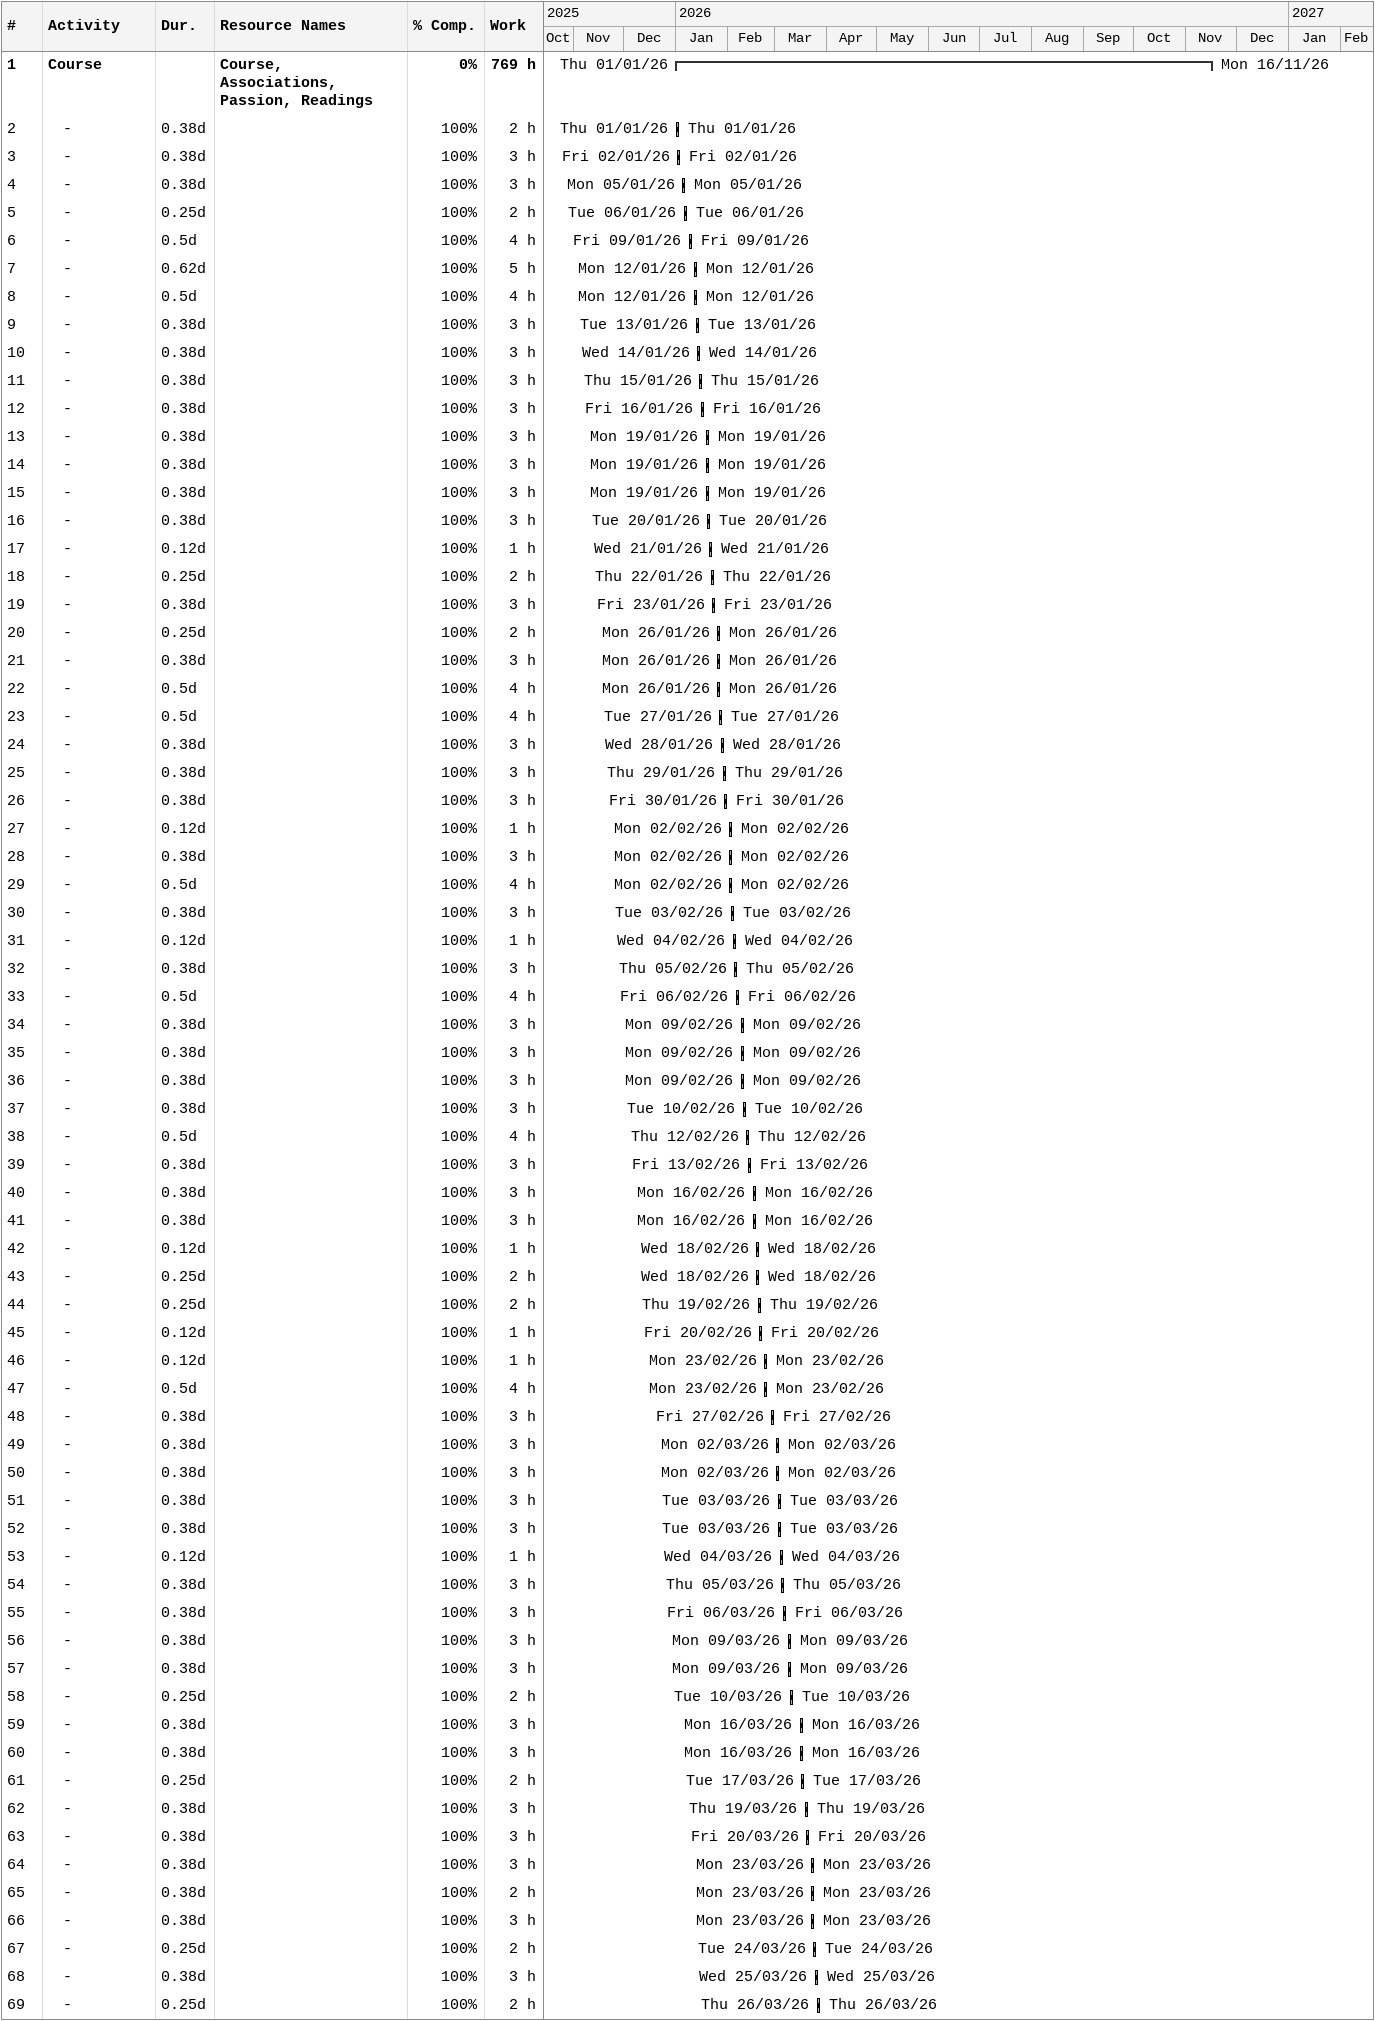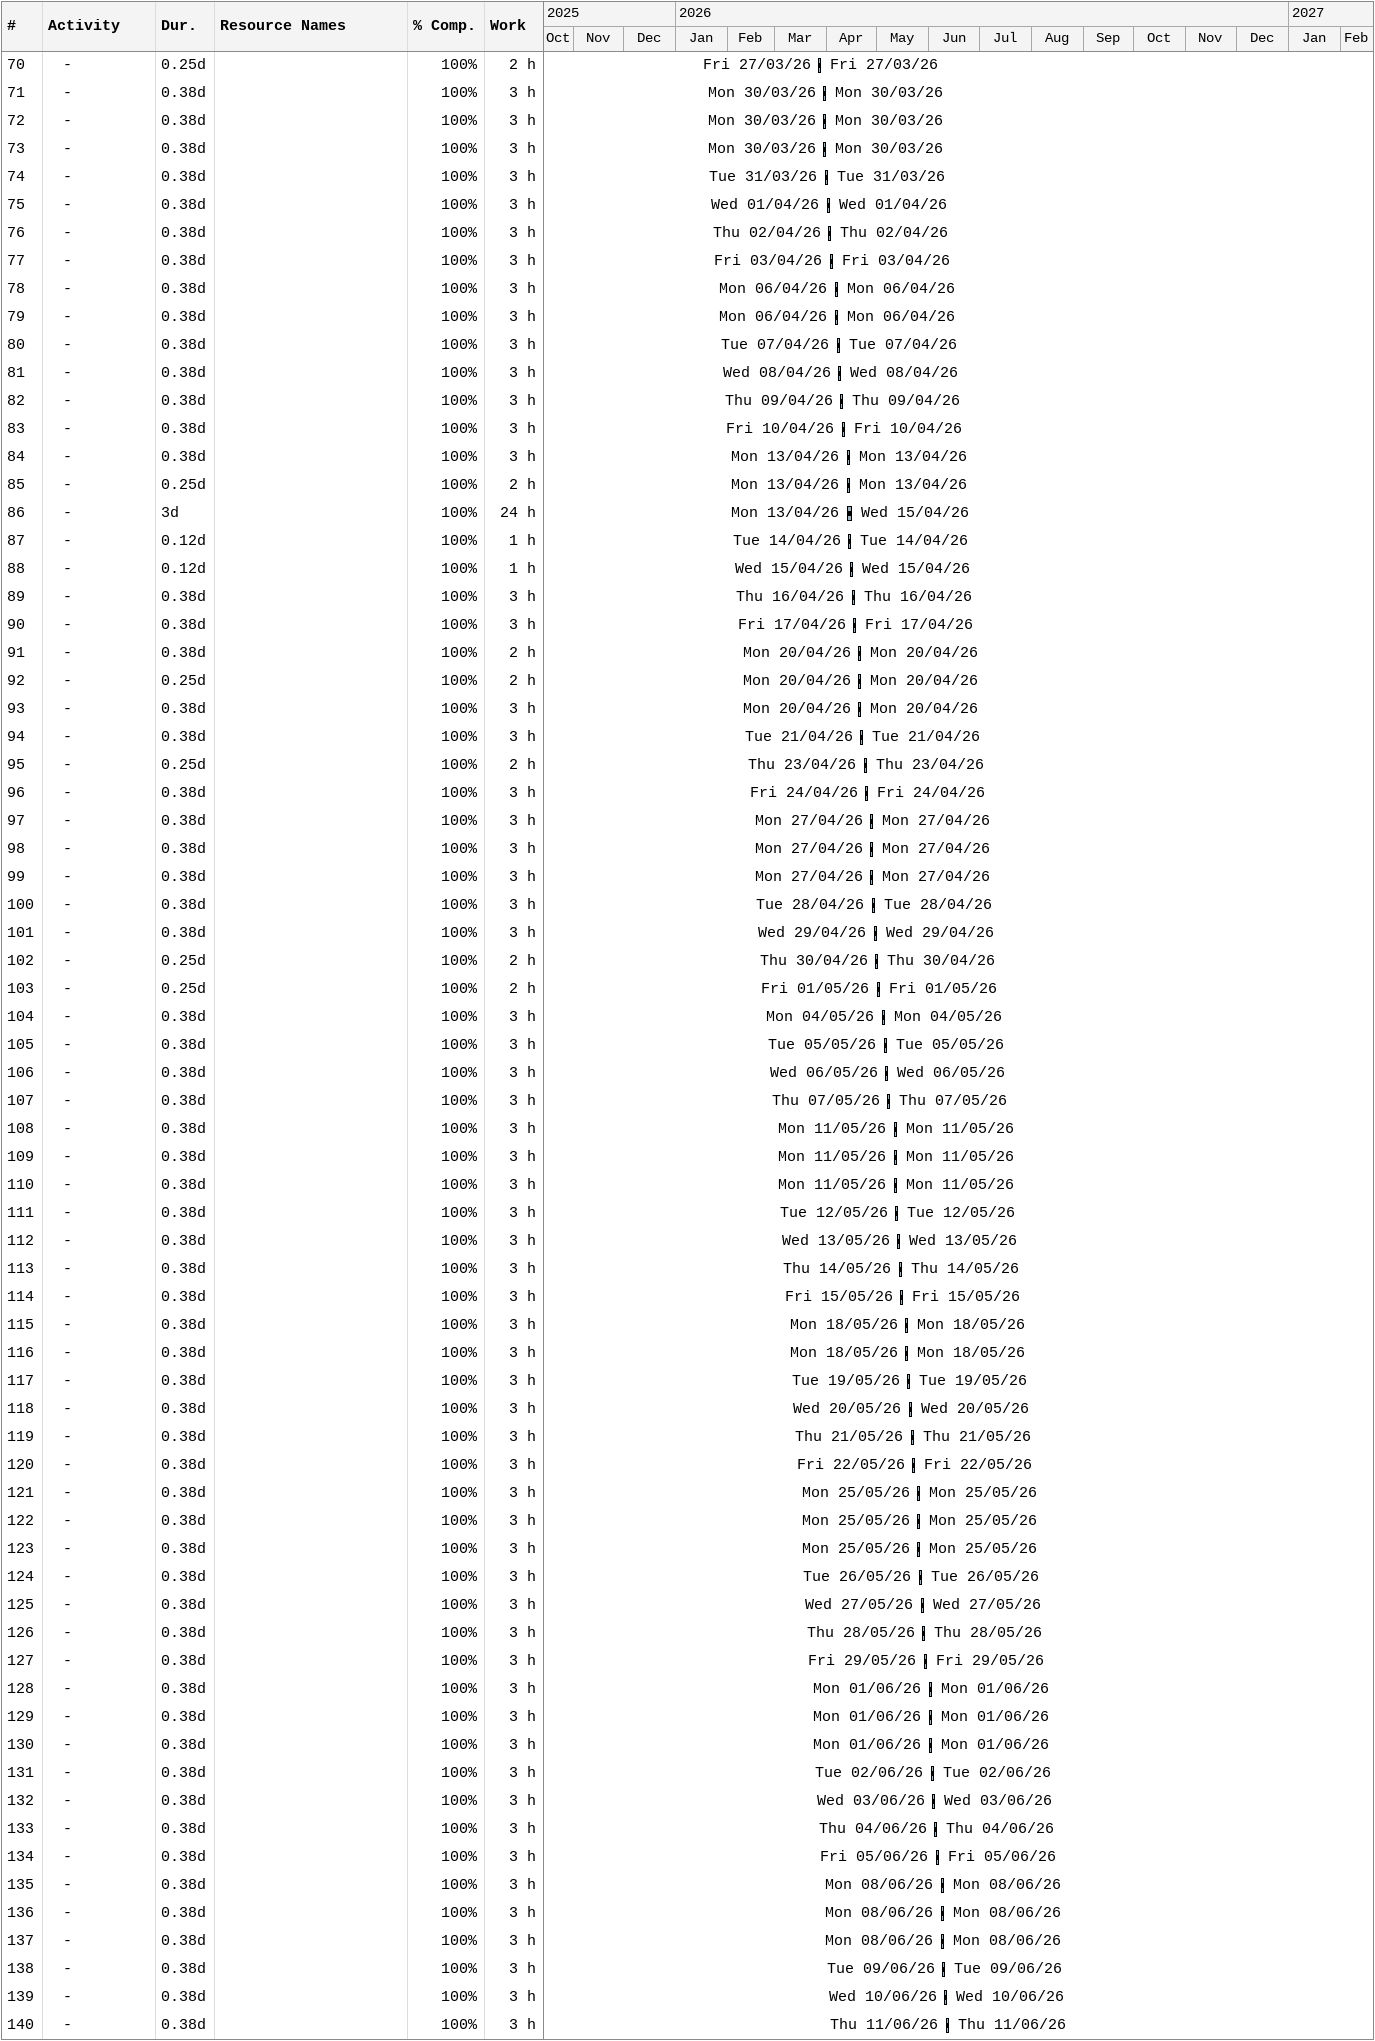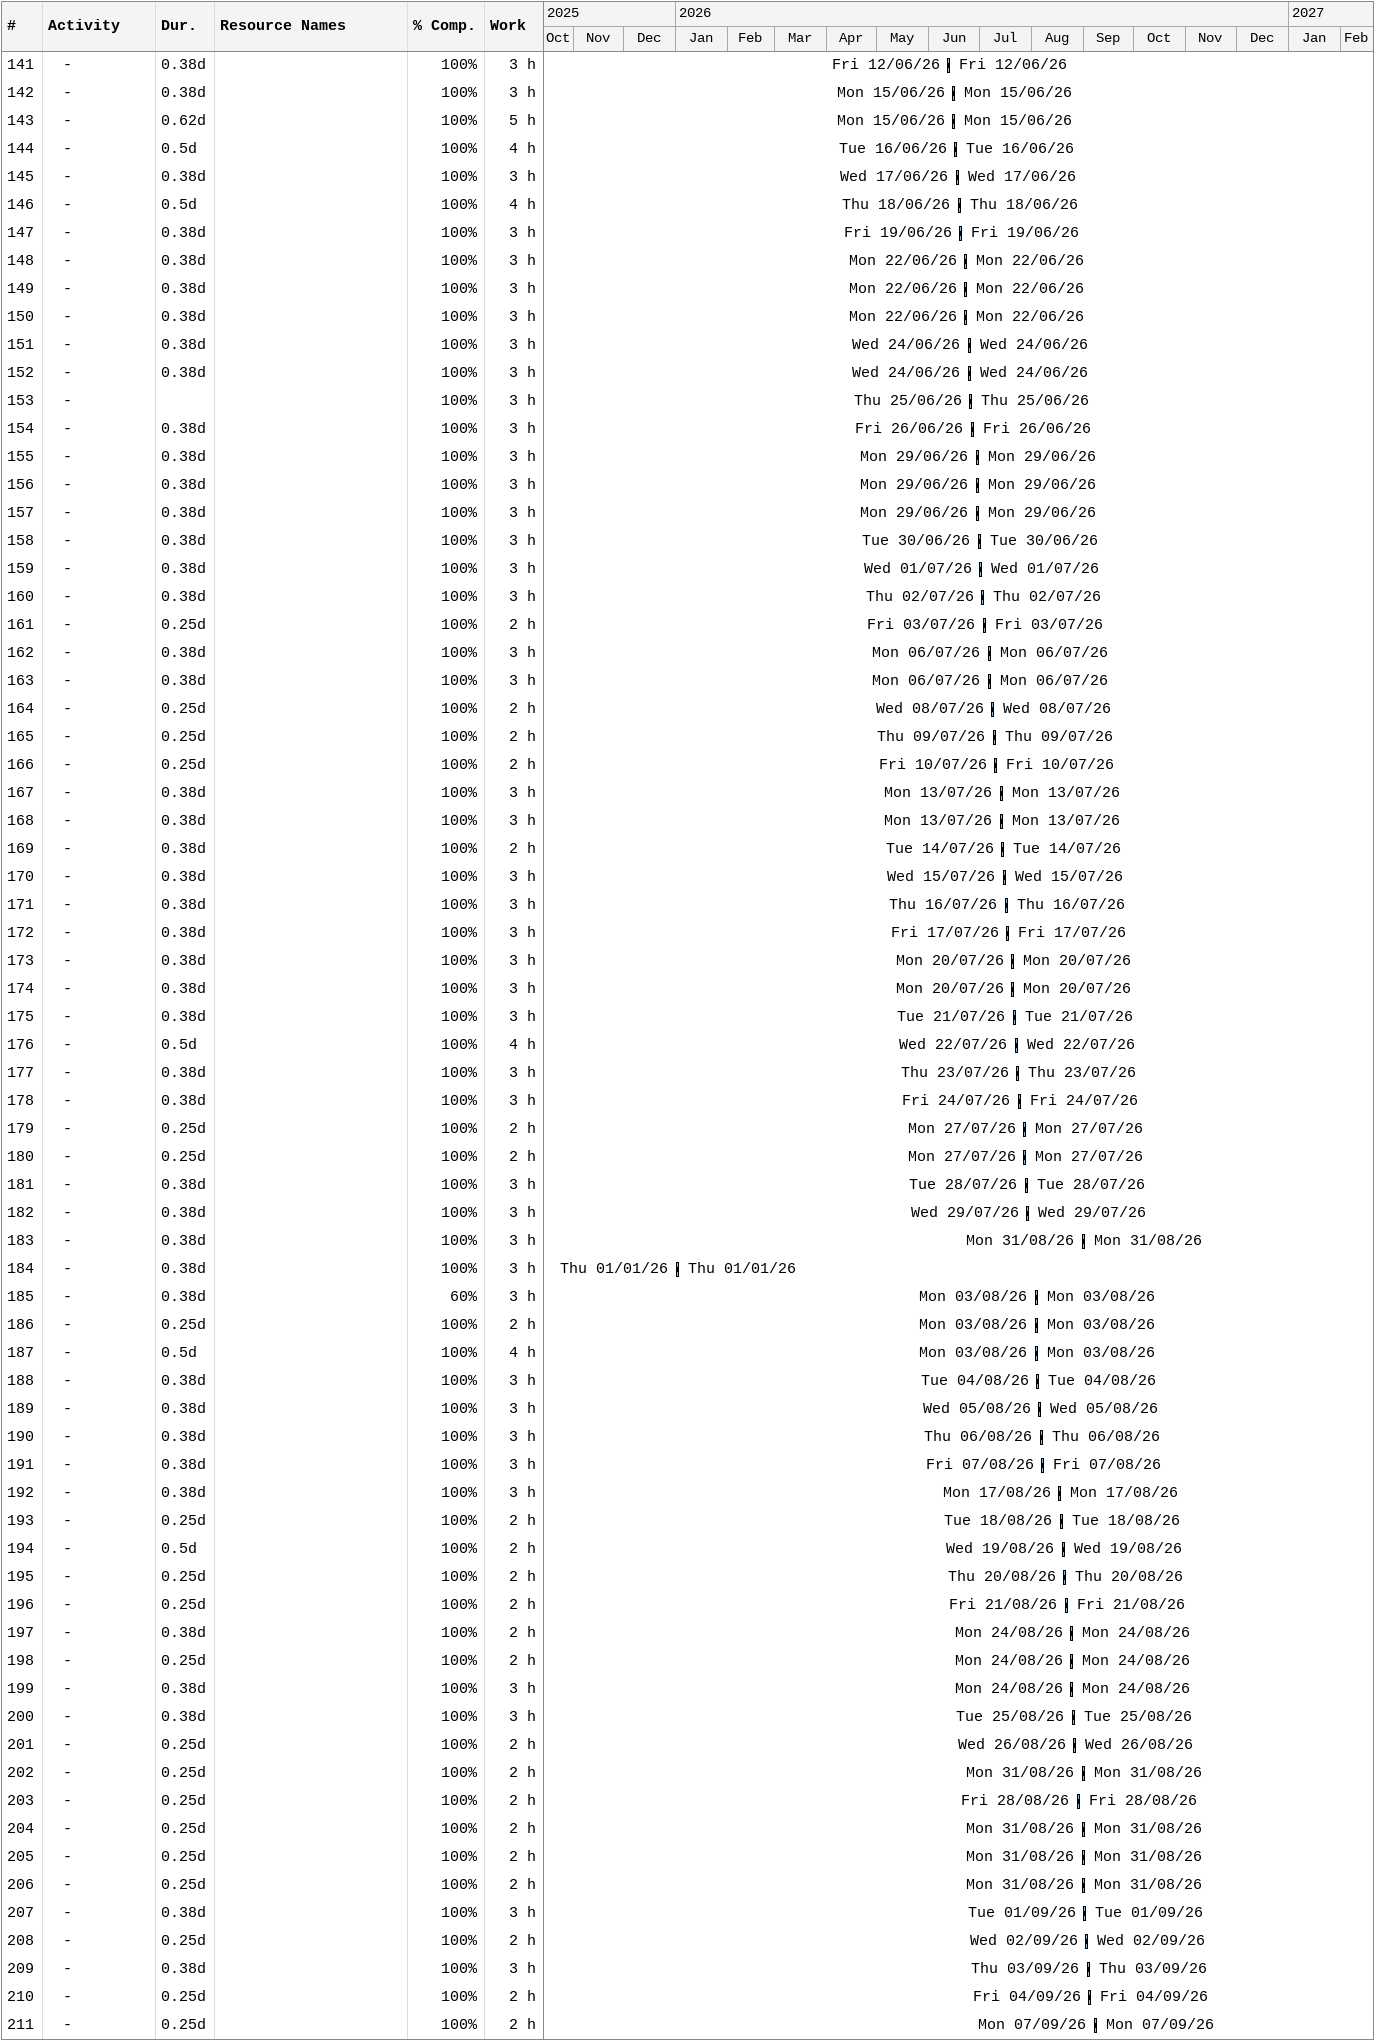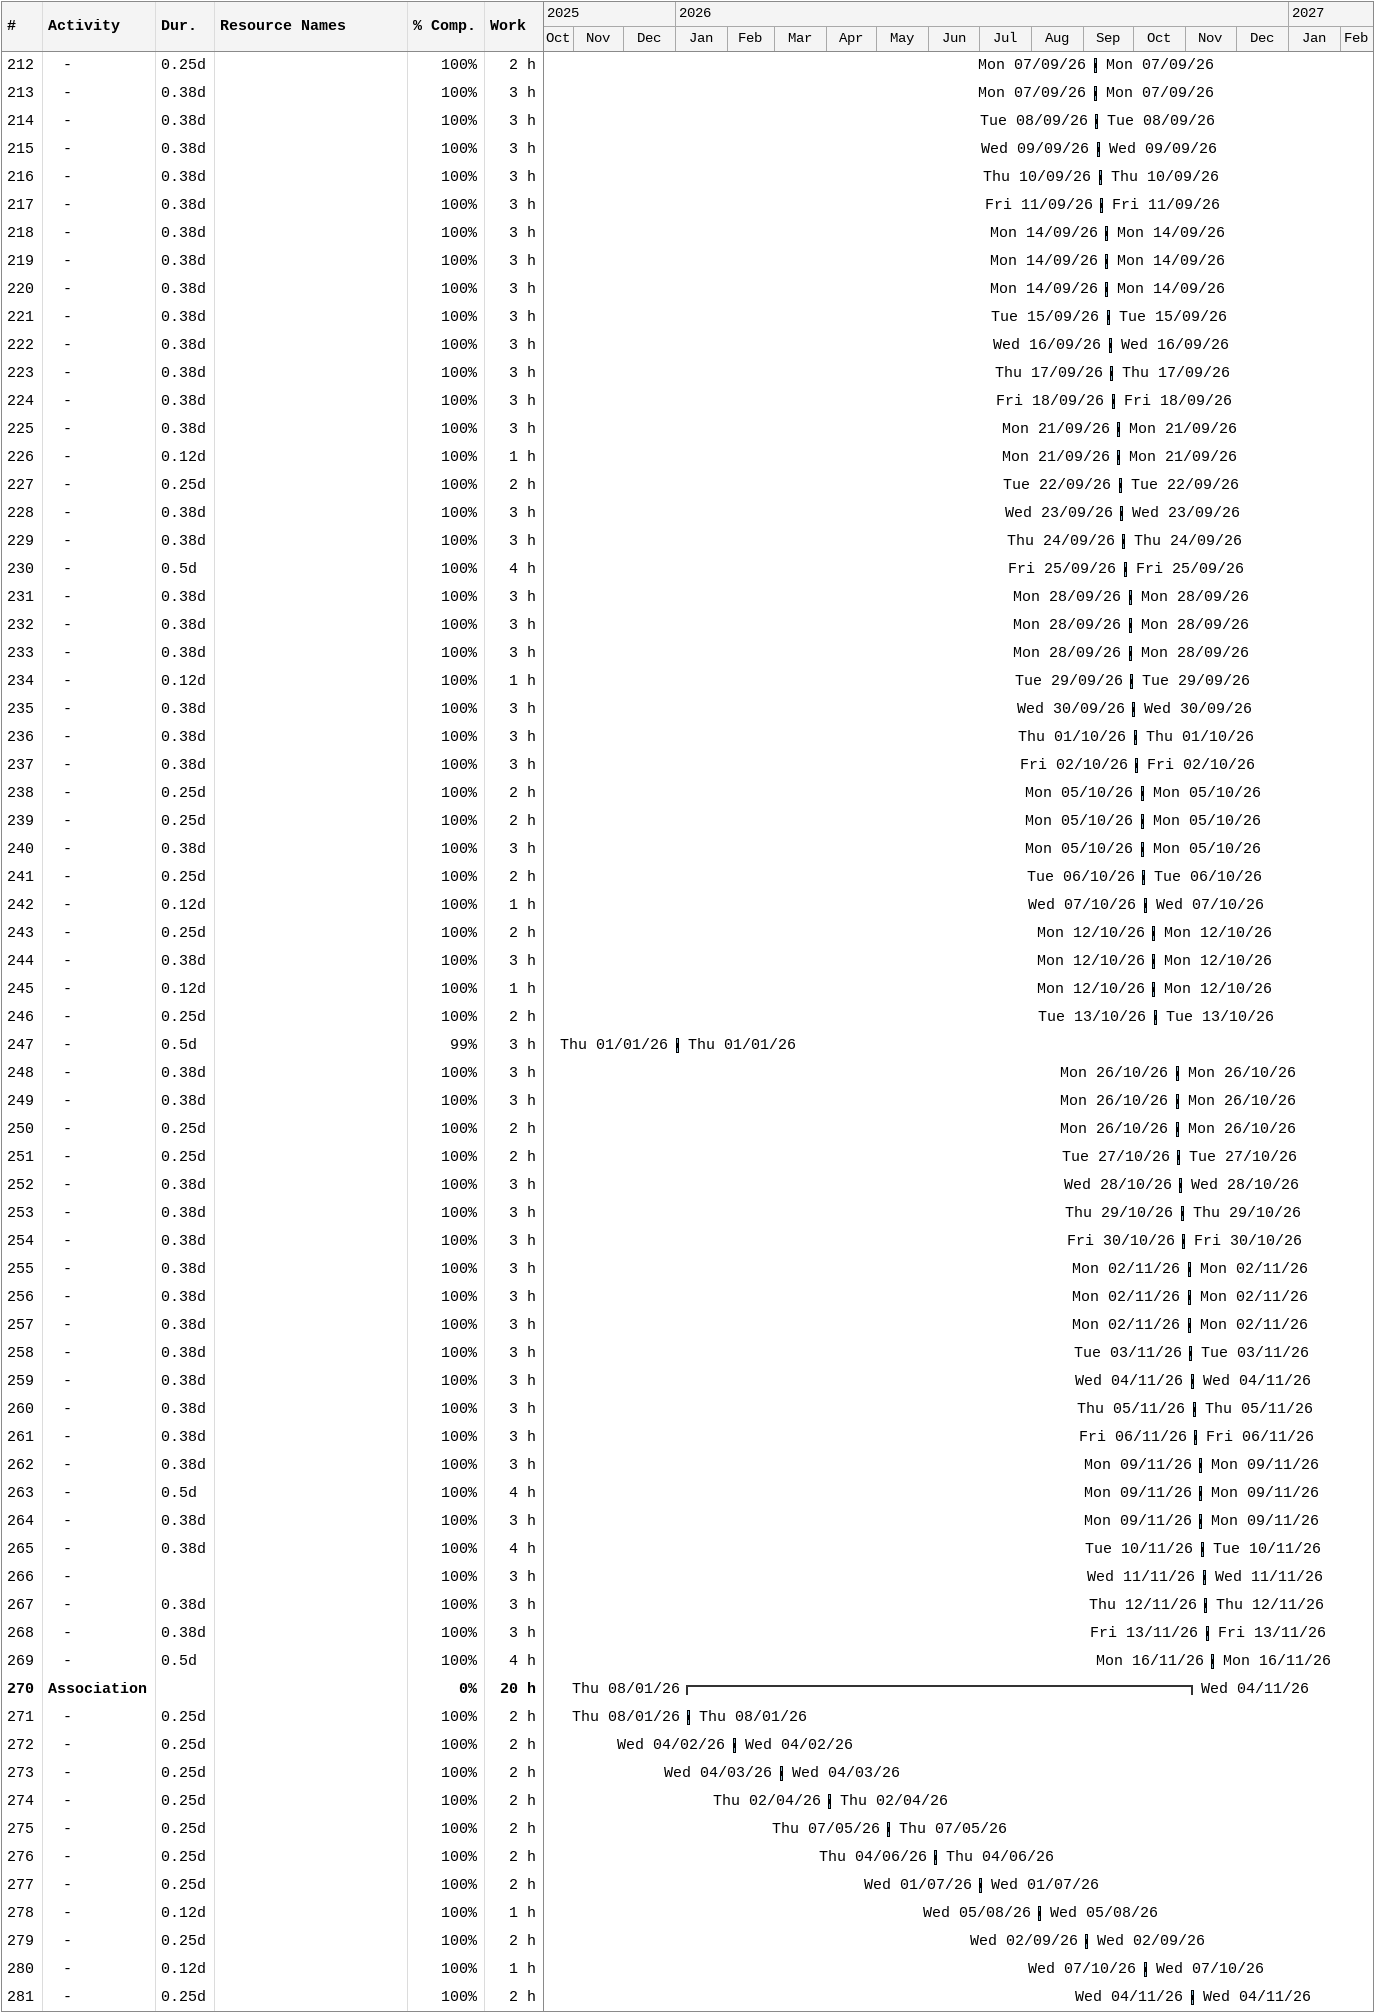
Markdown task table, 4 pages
| ID | Level | Task | Duration | Start | Finish | Resources | % complete | Work (h) |
|---|---|---|---|---|---|---|---|---|
| 1 | 1 | **Course** |  | 2026-01-01 | 2026-11-16 | Course, Associations, Passion, Readings | 0 | 769 |
| 2 | 2 | - | 0.38d | 2026-01-01 | 2026-01-01 |  | 100 | 2 |
| 3 | 2 | - | 0.38d | 2026-01-02 | 2026-01-02 |  | 100 | 3 |
| 4 | 2 | - | 0.38d | 2026-01-05 | 2026-01-05 |  | 100 | 3 |
| 5 | 2 | - | 0.25d | 2026-01-06 | 2026-01-06 |  | 100 | 2 |
| 6 | 2 | - | 0.5d | 2026-01-09 | 2026-01-09 |  | 100 | 4 |
| 7 | 2 | - | 0.62d | 2026-01-12 | 2026-01-12 |  | 100 | 5 |
| 8 | 2 | - | 0.5d | 2026-01-12 | 2026-01-12 |  | 100 | 4 |
| 9 | 2 | - | 0.38d | 2026-01-13 | 2026-01-13 |  | 100 | 3 |
| 10 | 2 | - | 0.38d | 2026-01-14 | 2026-01-14 |  | 100 | 3 |
| 11 | 2 | - | 0.38d | 2026-01-15 | 2026-01-15 |  | 100 | 3 |
| 12 | 2 | - | 0.38d | 2026-01-16 | 2026-01-16 |  | 100 | 3 |
| 13 | 2 | - | 0.38d | 2026-01-19 | 2026-01-19 |  | 100 | 3 |
| 14 | 2 | - | 0.38d | 2026-01-19 | 2026-01-19 |  | 100 | 3 |
| 15 | 2 | - | 0.38d | 2026-01-19 | 2026-01-19 |  | 100 | 3 |
| 16 | 2 | - | 0.38d | 2026-01-20 | 2026-01-20 |  | 100 | 3 |
| 17 | 2 | - | 0.12d | 2026-01-21 | 2026-01-21 |  | 100 | 1 |
| 18 | 2 | - | 0.25d | 2026-01-22 | 2026-01-22 |  | 100 | 2 |
| 19 | 2 | - | 0.38d | 2026-01-23 | 2026-01-23 |  | 100 | 3 |
| 20 | 2 | - | 0.25d | 2026-01-26 | 2026-01-26 |  | 100 | 2 |
| 21 | 2 | - | 0.38d | 2026-01-26 | 2026-01-26 |  | 100 | 3 |
| 22 | 2 | - | 0.5d | 2026-01-26 | 2026-01-26 |  | 100 | 4 |
| 23 | 2 | - | 0.5d | 2026-01-27 | 2026-01-27 |  | 100 | 4 |
| 24 | 2 | - | 0.38d | 2026-01-28 | 2026-01-28 |  | 100 | 3 |
| 25 | 2 | - | 0.38d | 2026-01-29 | 2026-01-29 |  | 100 | 3 |
| 26 | 2 | - | 0.38d | 2026-01-30 | 2026-01-30 |  | 100 | 3 |
| 27 | 2 | - | 0.12d | 2026-02-02 | 2026-02-02 |  | 100 | 1 |
| 28 | 2 | - | 0.38d | 2026-02-02 | 2026-02-02 |  | 100 | 3 |
| 29 | 2 | - | 0.5d | 2026-02-02 | 2026-02-02 |  | 100 | 4 |
| 30 | 2 | - | 0.38d | 2026-02-03 | 2026-02-03 |  | 100 | 3 |
| 31 | 2 | - | 0.12d | 2026-02-04 | 2026-02-04 |  | 100 | 1 |
| 32 | 2 | - | 0.38d | 2026-02-05 | 2026-02-05 |  | 100 | 3 |
| 33 | 2 | - | 0.5d | 2026-02-06 | 2026-02-06 |  | 100 | 4 |
| 34 | 2 | - | 0.38d | 2026-02-09 | 2026-02-09 |  | 100 | 3 |
| 35 | 2 | - | 0.38d | 2026-02-09 | 2026-02-09 |  | 100 | 3 |
| 36 | 2 | - | 0.38d | 2026-02-09 | 2026-02-09 |  | 100 | 3 |
| 37 | 2 | - | 0.38d | 2026-02-10 | 2026-02-10 |  | 100 | 3 |
| 38 | 2 | - | 0.5d | 2026-02-12 | 2026-02-12 |  | 100 | 4 |
| 39 | 2 | - | 0.38d | 2026-02-13 | 2026-02-13 |  | 100 | 3 |
| 40 | 2 | - | 0.38d | 2026-02-16 | 2026-02-16 |  | 100 | 3 |
| 41 | 2 | - | 0.38d | 2026-02-16 | 2026-02-16 |  | 100 | 3 |
| 42 | 2 | - | 0.12d | 2026-02-18 | 2026-02-18 |  | 100 | 1 |
| 43 | 2 | - | 0.25d | 2026-02-18 | 2026-02-18 |  | 100 | 2 |
| 44 | 2 | - | 0.25d | 2026-02-19 | 2026-02-19 |  | 100 | 2 |
| 45 | 2 | - | 0.12d | 2026-02-20 | 2026-02-20 |  | 100 | 1 |
| 46 | 2 | - | 0.12d | 2026-02-23 | 2026-02-23 |  | 100 | 1 |
| 47 | 2 | - | 0.5d | 2026-02-23 | 2026-02-23 |  | 100 | 4 |
| 48 | 2 | - | 0.38d | 2026-02-27 | 2026-02-27 |  | 100 | 3 |
| 49 | 2 | - | 0.38d | 2026-03-02 | 2026-03-02 |  | 100 | 3 |
| 50 | 2 | - | 0.38d | 2026-03-02 | 2026-03-02 |  | 100 | 3 |
| 51 | 2 | - | 0.38d | 2026-03-03 | 2026-03-03 |  | 100 | 3 |
| 52 | 2 | - | 0.38d | 2026-03-03 | 2026-03-03 |  | 100 | 3 |
| 53 | 2 | - | 0.12d | 2026-03-04 | 2026-03-04 |  | 100 | 1 |
| 54 | 2 | - | 0.38d | 2026-03-05 | 2026-03-05 |  | 100 | 3 |
| 55 | 2 | - | 0.38d | 2026-03-06 | 2026-03-06 |  | 100 | 3 |
| 56 | 2 | - | 0.38d | 2026-03-09 | 2026-03-09 |  | 100 | 3 |
| 57 | 2 | - | 0.38d | 2026-03-09 | 2026-03-09 |  | 100 | 3 |
| 58 | 2 | - | 0.25d | 2026-03-10 | 2026-03-10 |  | 100 | 2 |
| 59 | 2 | - | 0.38d | 2026-03-16 | 2026-03-16 |  | 100 | 3 |
| 60 | 2 | - | 0.38d | 2026-03-16 | 2026-03-16 |  | 100 | 3 |
| 61 | 2 | - | 0.25d | 2026-03-17 | 2026-03-17 |  | 100 | 2 |
| 62 | 2 | - | 0.38d | 2026-03-19 | 2026-03-19 |  | 100 | 3 |
| 63 | 2 | - | 0.38d | 2026-03-20 | 2026-03-20 |  | 100 | 3 |
| 64 | 2 | - | 0.38d | 2026-03-23 | 2026-03-23 |  | 100 | 3 |
| 65 | 2 | - | 0.38d | 2026-03-23 | 2026-03-23 |  | 100 | 2 |
| 66 | 2 | - | 0.38d | 2026-03-23 | 2026-03-23 |  | 100 | 3 |
| 67 | 2 | - | 0.25d | 2026-03-24 | 2026-03-24 |  | 100 | 2 |
| 68 | 2 | - | 0.38d | 2026-03-25 | 2026-03-25 |  | 100 | 3 |
| 69 | 2 | - | 0.25d | 2026-03-26 | 2026-03-26 |  | 100 | 2 |
| 70 | 2 | - | 0.25d | 2026-03-27 | 2026-03-27 |  | 100 | 2 |
| 71 | 2 | - | 0.38d | 2026-03-30 | 2026-03-30 |  | 100 | 3 |
| 72 | 2 | - | 0.38d | 2026-03-30 | 2026-03-30 |  | 100 | 3 |
| 73 | 2 | - | 0.38d | 2026-03-30 | 2026-03-30 |  | 100 | 3 |
| 74 | 2 | - | 0.38d | 2026-03-31 | 2026-03-31 |  | 100 | 3 |
| 75 | 2 | - | 0.38d | 2026-04-01 | 2026-04-01 |  | 100 | 3 |
| 76 | 2 | - | 0.38d | 2026-04-02 | 2026-04-02 |  | 100 | 3 |
| 77 | 2 | - | 0.38d | 2026-04-03 | 2026-04-03 |  | 100 | 3 |
| 78 | 2 | - | 0.38d | 2026-04-06 | 2026-04-06 |  | 100 | 3 |
| 79 | 2 | - | 0.38d | 2026-04-06 | 2026-04-06 |  | 100 | 3 |
| 80 | 2 | - | 0.38d | 2026-04-07 | 2026-04-07 |  | 100 | 3 |
| 81 | 2 | - | 0.38d | 2026-04-08 | 2026-04-08 |  | 100 | 3 |
| 82 | 2 | - | 0.38d | 2026-04-09 | 2026-04-09 |  | 100 | 3 |
| 83 | 2 | - | 0.38d | 2026-04-10 | 2026-04-10 |  | 100 | 3 |
| 84 | 2 | - | 0.38d | 2026-04-13 | 2026-04-13 |  | 100 | 3 |
| 85 | 2 | - | 0.25d | 2026-04-13 | 2026-04-13 |  | 100 | 2 |
| 86 | 2 | - | 3d | 2026-04-13 | 2026-04-15 |  | 100 | 24 |
| 87 | 2 | - | 0.12d | 2026-04-14 | 2026-04-14 |  | 100 | 1 |
| 88 | 2 | - | 0.12d | 2026-04-15 | 2026-04-15 |  | 100 | 1 |
| 89 | 2 | - | 0.38d | 2026-04-16 | 2026-04-16 |  | 100 | 3 |
| 90 | 2 | - | 0.38d | 2026-04-17 | 2026-04-17 |  | 100 | 3 |
| 91 | 2 | - | 0.38d | 2026-04-20 | 2026-04-20 |  | 100 | 2 |
| 92 | 2 | - | 0.25d | 2026-04-20 | 2026-04-20 |  | 100 | 2 |
| 93 | 2 | - | 0.38d | 2026-04-20 | 2026-04-20 |  | 100 | 3 |
| 94 | 2 | - | 0.38d | 2026-04-21 | 2026-04-21 |  | 100 | 3 |
| 95 | 2 | - | 0.25d | 2026-04-23 | 2026-04-23 |  | 100 | 2 |
| 96 | 2 | - | 0.38d | 2026-04-24 | 2026-04-24 |  | 100 | 3 |
| 97 | 2 | - | 0.38d | 2026-04-27 | 2026-04-27 |  | 100 | 3 |
| 98 | 2 | - | 0.38d | 2026-04-27 | 2026-04-27 |  | 100 | 3 |
| 99 | 2 | - | 0.38d | 2026-04-27 | 2026-04-27 |  | 100 | 3 |
| 100 | 2 | - | 0.38d | 2026-04-28 | 2026-04-28 |  | 100 | 3 |
| 101 | 2 | - | 0.38d | 2026-04-29 | 2026-04-29 |  | 100 | 3 |
| 102 | 2 | - | 0.25d | 2026-04-30 | 2026-04-30 |  | 100 | 2 |
| 103 | 2 | - | 0.25d | 2026-05-01 | 2026-05-01 |  | 100 | 2 |
| 104 | 2 | - | 0.38d | 2026-05-04 | 2026-05-04 |  | 100 | 3 |
| 105 | 2 | - | 0.38d | 2026-05-05 | 2026-05-05 |  | 100 | 3 |
| 106 | 2 | - | 0.38d | 2026-05-06 | 2026-05-06 |  | 100 | 3 |
| 107 | 2 | - | 0.38d | 2026-05-07 | 2026-05-07 |  | 100 | 3 |
| 108 | 2 | - | 0.38d | 2026-05-11 | 2026-05-11 |  | 100 | 3 |
| 109 | 2 | - | 0.38d | 2026-05-11 | 2026-05-11 |  | 100 | 3 |
| 110 | 2 | - | 0.38d | 2026-05-11 | 2026-05-11 |  | 100 | 3 |
| 111 | 2 | - | 0.38d | 2026-05-12 | 2026-05-12 |  | 100 | 3 |
| 112 | 2 | - | 0.38d | 2026-05-13 | 2026-05-13 |  | 100 | 3 |
| 113 | 2 | - | 0.38d | 2026-05-14 | 2026-05-14 |  | 100 | 3 |
| 114 | 2 | - | 0.38d | 2026-05-15 | 2026-05-15 |  | 100 | 3 |
| 115 | 2 | - | 0.38d | 2026-05-18 | 2026-05-18 |  | 100 | 3 |
| 116 | 2 | - | 0.38d | 2026-05-18 | 2026-05-18 |  | 100 | 3 |
| 117 | 2 | - | 0.38d | 2026-05-19 | 2026-05-19 |  | 100 | 3 |
| 118 | 2 | - | 0.38d | 2026-05-20 | 2026-05-20 |  | 100 | 3 |
| 119 | 2 | - | 0.38d | 2026-05-21 | 2026-05-21 |  | 100 | 3 |
| 120 | 2 | - | 0.38d | 2026-05-22 | 2026-05-22 |  | 100 | 3 |
| 121 | 2 | - | 0.38d | 2026-05-25 | 2026-05-25 |  | 100 | 3 |
| 122 | 2 | - | 0.38d | 2026-05-25 | 2026-05-25 |  | 100 | 3 |
| 123 | 2 | - | 0.38d | 2026-05-25 | 2026-05-25 |  | 100 | 3 |
| 124 | 2 | - | 0.38d | 2026-05-26 | 2026-05-26 |  | 100 | 3 |
| 125 | 2 | - | 0.38d | 2026-05-27 | 2026-05-27 |  | 100 | 3 |
| 126 | 2 | - | 0.38d | 2026-05-28 | 2026-05-28 |  | 100 | 3 |
| 127 | 2 | - | 0.38d | 2026-05-29 | 2026-05-29 |  | 100 | 3 |
| 128 | 2 | - | 0.38d | 2026-06-01 | 2026-06-01 |  | 100 | 3 |
| 129 | 2 | - | 0.38d | 2026-06-01 | 2026-06-01 |  | 100 | 3 |
| 130 | 2 | - | 0.38d | 2026-06-01 | 2026-06-01 |  | 100 | 3 |
| 131 | 2 | - | 0.38d | 2026-06-02 | 2026-06-02 |  | 100 | 3 |
| 132 | 2 | - | 0.38d | 2026-06-03 | 2026-06-03 |  | 100 | 3 |
| 133 | 2 | - | 0.38d | 2026-06-04 | 2026-06-04 |  | 100 | 3 |
| 134 | 2 | - | 0.38d | 2026-06-05 | 2026-06-05 |  | 100 | 3 |
| 135 | 2 | - | 0.38d | 2026-06-08 | 2026-06-08 |  | 100 | 3 |
| 136 | 2 | - | 0.38d | 2026-06-08 | 2026-06-08 |  | 100 | 3 |
| 137 | 2 | - | 0.38d | 2026-06-08 | 2026-06-08 |  | 100 | 3 |
| 138 | 2 | - | 0.38d | 2026-06-09 | 2026-06-09 |  | 100 | 3 |
| 139 | 2 | - | 0.38d | 2026-06-10 | 2026-06-10 |  | 100 | 3 |
| 140 | 2 | - | 0.38d | 2026-06-11 | 2026-06-11 |  | 100 | 3 |
| 141 | 2 | - | 0.38d | 2026-06-12 | 2026-06-12 |  | 100 | 3 |
| 142 | 2 | - | 0.38d | 2026-06-15 | 2026-06-15 |  | 100 | 3 |
| 143 | 2 | - | 0.62d | 2026-06-15 | 2026-06-15 |  | 100 | 5 |
| 144 | 2 | - | 0.5d | 2026-06-16 | 2026-06-16 |  | 100 | 4 |
| 145 | 2 | - | 0.38d | 2026-06-17 | 2026-06-17 |  | 100 | 3 |
| 146 | 2 | - | 0.5d | 2026-06-18 | 2026-06-18 |  | 100 | 4 |
| 147 | 2 | - | 0.38d | 2026-06-19 | 2026-06-19 |  | 100 | 3 |
| 148 | 2 | - | 0.38d | 2026-06-22 | 2026-06-22 |  | 100 | 3 |
| 149 | 2 | - | 0.38d | 2026-06-22 | 2026-06-22 |  | 100 | 3 |
| 150 | 2 | - | 0.38d | 2026-06-22 | 2026-06-22 |  | 100 | 3 |
| 151 | 2 | - | 0.38d | 2026-06-24 | 2026-06-24 |  | 100 | 3 |
| 152 | 2 | - | 0.38d | 2026-06-24 | 2026-06-24 |  | 100 | 3 |
| 153 | 2 | - |  | 2026-06-25 | 2026-06-25 |  | 100 | 3 |
| 154 | 2 | - | 0.38d | 2026-06-26 | 2026-06-26 |  | 100 | 3 |
| 155 | 2 | - | 0.38d | 2026-06-29 | 2026-06-29 |  | 100 | 3 |
| 156 | 2 | - | 0.38d | 2026-06-29 | 2026-06-29 |  | 100 | 3 |
| 157 | 2 | - | 0.38d | 2026-06-29 | 2026-06-29 |  | 100 | 3 |
| 158 | 2 | - | 0.38d | 2026-06-30 | 2026-06-30 |  | 100 | 3 |
| 159 | 2 | - | 0.38d | 2026-07-01 | 2026-07-01 |  | 100 | 3 |
| 160 | 2 | - | 0.38d | 2026-07-02 | 2026-07-02 |  | 100 | 3 |
| 161 | 2 | - | 0.25d | 2026-07-03 | 2026-07-03 |  | 100 | 2 |
| 162 | 2 | - | 0.38d | 2026-07-06 | 2026-07-06 |  | 100 | 3 |
| 163 | 2 | - | 0.38d | 2026-07-06 | 2026-07-06 |  | 100 | 3 |
| 164 | 2 | - | 0.25d | 2026-07-08 | 2026-07-08 |  | 100 | 2 |
| 165 | 2 | - | 0.25d | 2026-07-09 | 2026-07-09 |  | 100 | 2 |
| 166 | 2 | - | 0.25d | 2026-07-10 | 2026-07-10 |  | 100 | 2 |
| 167 | 2 | - | 0.38d | 2026-07-13 | 2026-07-13 |  | 100 | 3 |
| 168 | 2 | - | 0.38d | 2026-07-13 | 2026-07-13 |  | 100 | 3 |
| 169 | 2 | - | 0.38d | 2026-07-14 | 2026-07-14 |  | 100 | 2 |
| 170 | 2 | - | 0.38d | 2026-07-15 | 2026-07-15 |  | 100 | 3 |
| 171 | 2 | - | 0.38d | 2026-07-16 | 2026-07-16 |  | 100 | 3 |
| 172 | 2 | - | 0.38d | 2026-07-17 | 2026-07-17 |  | 100 | 3 |
| 173 | 2 | - | 0.38d | 2026-07-20 | 2026-07-20 |  | 100 | 3 |
| 174 | 2 | - | 0.38d | 2026-07-20 | 2026-07-20 |  | 100 | 3 |
| 175 | 2 | - | 0.38d | 2026-07-21 | 2026-07-21 |  | 100 | 3 |
| 176 | 2 | - | 0.5d | 2026-07-22 | 2026-07-22 |  | 100 | 4 |
| 177 | 2 | - | 0.38d | 2026-07-23 | 2026-07-23 |  | 100 | 3 |
| 178 | 2 | - | 0.38d | 2026-07-24 | 2026-07-24 |  | 100 | 3 |
| 179 | 2 | - | 0.25d | 2026-07-27 | 2026-07-27 |  | 100 | 2 |
| 180 | 2 | - | 0.25d | 2026-07-27 | 2026-07-27 |  | 100 | 2 |
| 181 | 2 | - | 0.38d | 2026-07-28 | 2026-07-28 |  | 100 | 3 |
| 182 | 2 | - | 0.38d | 2026-07-29 | 2026-07-29 |  | 100 | 3 |
| 183 | 2 | - | 0.38d | 2026-08-31 | 2026-08-31 |  | 100 | 3 |
| 184 | 2 | - | 0.38d | 2026-01-01 | 2026-01-01 |  | 100 | 3 |
| 185 | 2 | - | 0.38d | 2026-08-03 | 2026-08-03 |  | 60 | 3 |
| 186 | 2 | - | 0.25d | 2026-08-03 | 2026-08-03 |  | 100 | 2 |
| 187 | 2 | - | 0.5d | 2026-08-03 | 2026-08-03 |  | 100 | 4 |
| 188 | 2 | - | 0.38d | 2026-08-04 | 2026-08-04 |  | 100 | 3 |
| 189 | 2 | - | 0.38d | 2026-08-05 | 2026-08-05 |  | 100 | 3 |
| 190 | 2 | - | 0.38d | 2026-08-06 | 2026-08-06 |  | 100 | 3 |
| 191 | 2 | - | 0.38d | 2026-08-07 | 2026-08-07 |  | 100 | 3 |
| 192 | 2 | - | 0.38d | 2026-08-17 | 2026-08-17 |  | 100 | 3 |
| 193 | 2 | - | 0.25d | 2026-08-18 | 2026-08-18 |  | 100 | 2 |
| 194 | 2 | - | 0.5d | 2026-08-19 | 2026-08-19 |  | 100 | 2 |
| 195 | 2 | - | 0.25d | 2026-08-20 | 2026-08-20 |  | 100 | 2 |
| 196 | 2 | - | 0.25d | 2026-08-21 | 2026-08-21 |  | 100 | 2 |
| 197 | 2 | - | 0.38d | 2026-08-24 | 2026-08-24 |  | 100 | 2 |
| 198 | 2 | - | 0.25d | 2026-08-24 | 2026-08-24 |  | 100 | 2 |
| 199 | 2 | - | 0.38d | 2026-08-24 | 2026-08-24 |  | 100 | 3 |
| 200 | 2 | - | 0.38d | 2026-08-25 | 2026-08-25 |  | 100 | 3 |
| 201 | 2 | - | 0.25d | 2026-08-26 | 2026-08-26 |  | 100 | 2 |
| 202 | 2 | - | 0.25d | 2026-08-31 | 2026-08-31 |  | 100 | 2 |
| 203 | 2 | - | 0.25d | 2026-08-28 | 2026-08-28 |  | 100 | 2 |
| 204 | 2 | - | 0.25d | 2026-08-31 | 2026-08-31 |  | 100 | 2 |
| 205 | 2 | - | 0.25d | 2026-08-31 | 2026-08-31 |  | 100 | 2 |
| 206 | 2 | - | 0.25d | 2026-08-31 | 2026-08-31 |  | 100 | 2 |
| 207 | 2 | - | 0.38d | 2026-09-01 | 2026-09-01 |  | 100 | 3 |
| 208 | 2 | - | 0.25d | 2026-09-02 | 2026-09-02 |  | 100 | 2 |
| 209 | 2 | - | 0.38d | 2026-09-03 | 2026-09-03 |  | 100 | 3 |
| 210 | 2 | - | 0.25d | 2026-09-04 | 2026-09-04 |  | 100 | 2 |
| 211 | 2 | - | 0.25d | 2026-09-07 | 2026-09-07 |  | 100 | 2 |
| 212 | 2 | - | 0.25d | 2026-09-07 | 2026-09-07 |  | 100 | 2 |
| 213 | 2 | - | 0.38d | 2026-09-07 | 2026-09-07 |  | 100 | 3 |
| 214 | 2 | - | 0.38d | 2026-09-08 | 2026-09-08 |  | 100 | 3 |
| 215 | 2 | - | 0.38d | 2026-09-09 | 2026-09-09 |  | 100 | 3 |
| 216 | 2 | - | 0.38d | 2026-09-10 | 2026-09-10 |  | 100 | 3 |
| 217 | 2 | - | 0.38d | 2026-09-11 | 2026-09-11 |  | 100 | 3 |
| 218 | 2 | - | 0.38d | 2026-09-14 | 2026-09-14 |  | 100 | 3 |
| 219 | 2 | - | 0.38d | 2026-09-14 | 2026-09-14 |  | 100 | 3 |
| 220 | 2 | - | 0.38d | 2026-09-14 | 2026-09-14 |  | 100 | 3 |
| 221 | 2 | - | 0.38d | 2026-09-15 | 2026-09-15 |  | 100 | 3 |
| 222 | 2 | - | 0.38d | 2026-09-16 | 2026-09-16 |  | 100 | 3 |
| 223 | 2 | - | 0.38d | 2026-09-17 | 2026-09-17 |  | 100 | 3 |
| 224 | 2 | - | 0.38d | 2026-09-18 | 2026-09-18 |  | 100 | 3 |
| 225 | 2 | - | 0.38d | 2026-09-21 | 2026-09-21 |  | 100 | 3 |
| 226 | 2 | - | 0.12d | 2026-09-21 | 2026-09-21 |  | 100 | 1 |
| 227 | 2 | - | 0.25d | 2026-09-22 | 2026-09-22 |  | 100 | 2 |
| 228 | 2 | - | 0.38d | 2026-09-23 | 2026-09-23 |  | 100 | 3 |
| 229 | 2 | - | 0.38d | 2026-09-24 | 2026-09-24 |  | 100 | 3 |
| 230 | 2 | - | 0.5d | 2026-09-25 | 2026-09-25 |  | 100 | 4 |
| 231 | 2 | - | 0.38d | 2026-09-28 | 2026-09-28 |  | 100 | 3 |
| 232 | 2 | - | 0.38d | 2026-09-28 | 2026-09-28 |  | 100 | 3 |
| 233 | 2 | - | 0.38d | 2026-09-28 | 2026-09-28 |  | 100 | 3 |
| 234 | 2 | - | 0.12d | 2026-09-29 | 2026-09-29 |  | 100 | 1 |
| 235 | 2 | - | 0.38d | 2026-09-30 | 2026-09-30 |  | 100 | 3 |
| 236 | 2 | - | 0.38d | 2026-10-01 | 2026-10-01 |  | 100 | 3 |
| 237 | 2 | - | 0.38d | 2026-10-02 | 2026-10-02 |  | 100 | 3 |
| 238 | 2 | - | 0.25d | 2026-10-05 | 2026-10-05 |  | 100 | 2 |
| 239 | 2 | - | 0.25d | 2026-10-05 | 2026-10-05 |  | 100 | 2 |
| 240 | 2 | - | 0.38d | 2026-10-05 | 2026-10-05 |  | 100 | 3 |
| 241 | 2 | - | 0.25d | 2026-10-06 | 2026-10-06 |  | 100 | 2 |
| 242 | 2 | - | 0.12d | 2026-10-07 | 2026-10-07 |  | 100 | 1 |
| 243 | 2 | - | 0.25d | 2026-10-12 | 2026-10-12 |  | 100 | 2 |
| 244 | 2 | - | 0.38d | 2026-10-12 | 2026-10-12 |  | 100 | 3 |
| 245 | 2 | - | 0.12d | 2026-10-12 | 2026-10-12 |  | 100 | 1 |
| 246 | 2 | - | 0.25d | 2026-10-13 | 2026-10-13 |  | 100 | 2 |
| 247 | 2 | - | 0.5d | 2026-01-01 | 2026-01-01 |  | 99 | 3 |
| 248 | 2 | - | 0.38d | 2026-10-26 | 2026-10-26 |  | 100 | 3 |
| 249 | 2 | - | 0.38d | 2026-10-26 | 2026-10-26 |  | 100 | 3 |
| 250 | 2 | - | 0.25d | 2026-10-26 | 2026-10-26 |  | 100 | 2 |
| 251 | 2 | - | 0.25d | 2026-10-27 | 2026-10-27 |  | 100 | 2 |
| 252 | 2 | - | 0.38d | 2026-10-28 | 2026-10-28 |  | 100 | 3 |
| 253 | 2 | - | 0.38d | 2026-10-29 | 2026-10-29 |  | 100 | 3 |
| 254 | 2 | - | 0.38d | 2026-10-30 | 2026-10-30 |  | 100 | 3 |
| 255 | 2 | - | 0.38d | 2026-11-02 | 2026-11-02 |  | 100 | 3 |
| 256 | 2 | - | 0.38d | 2026-11-02 | 2026-11-02 |  | 100 | 3 |
| 257 | 2 | - | 0.38d | 2026-11-02 | 2026-11-02 |  | 100 | 3 |
| 258 | 2 | - | 0.38d | 2026-11-03 | 2026-11-03 |  | 100 | 3 |
| 259 | 2 | - | 0.38d | 2026-11-04 | 2026-11-04 |  | 100 | 3 |
| 260 | 2 | - | 0.38d | 2026-11-05 | 2026-11-05 |  | 100 | 3 |
| 261 | 2 | - | 0.38d | 2026-11-06 | 2026-11-06 |  | 100 | 3 |
| 262 | 2 | - | 0.38d | 2026-11-09 | 2026-11-09 |  | 100 | 3 |
| 263 | 2 | - | 0.5d | 2026-11-09 | 2026-11-09 |  | 100 | 4 |
| 264 | 2 | - | 0.38d | 2026-11-09 | 2026-11-09 |  | 100 | 3 |
| 265 | 2 | - | 0.38d | 2026-11-10 | 2026-11-10 |  | 100 | 4 |
| 266 | 2 | - |  | 2026-11-11 | 2026-11-11 |  | 100 | 3 |
| 267 | 2 | - | 0.38d | 2026-11-12 | 2026-11-12 |  | 100 | 3 |
| 268 | 2 | - | 0.38d | 2026-11-13 | 2026-11-13 |  | 100 | 3 |
| 269 | 2 | - | 0.5d | 2026-11-16 | 2026-11-16 |  | 100 | 4 |
| 270 | 1 | **Association** |  | 2026-01-08 | 2026-11-04 |  | 0 | 20 |
| 271 | 2 | - | 0.25d | 2026-01-08 | 2026-01-08 |  | 100 | 2 |
| 272 | 2 | - | 0.25d | 2026-02-04 | 2026-02-04 |  | 100 | 2 |
| 273 | 2 | - | 0.25d | 2026-03-04 | 2026-03-04 |  | 100 | 2 |
| 274 | 2 | - | 0.25d | 2026-04-02 | 2026-04-02 |  | 100 | 2 |
| 275 | 2 | - | 0.25d | 2026-05-07 | 2026-05-07 |  | 100 | 2 |
| 276 | 2 | - | 0.25d | 2026-06-04 | 2026-06-04 |  | 100 | 2 |
| 277 | 2 | - | 0.25d | 2026-07-01 | 2026-07-01 |  | 100 | 2 |
| 278 | 2 | - | 0.12d | 2026-08-05 | 2026-08-05 |  | 100 | 1 |
| 279 | 2 | - | 0.25d | 2026-09-02 | 2026-09-02 |  | 100 | 2 |
| 280 | 2 | - | 0.12d | 2026-10-07 | 2026-10-07 |  | 100 | 1 |
| 281 | 2 | - | 0.25d | 2026-11-04 | 2026-11-04 |  | 100 | 2 |
